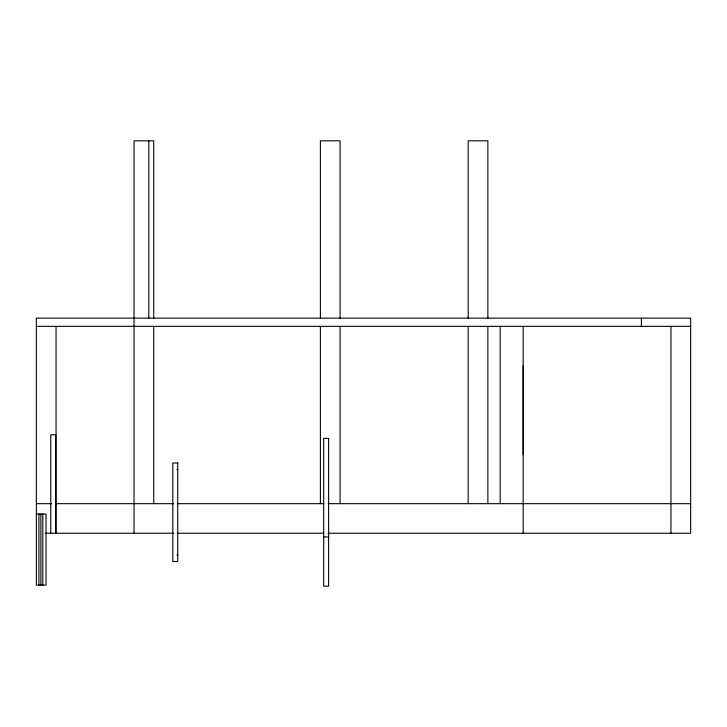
<?xml version="1.0" encoding="UTF-8"?>
<svg xmlns="http://www.w3.org/2000/svg" width="727" height="727" viewBox="0 0 727 727"><rect width="100%" height="100%" fill="white"/><g stroke="black" fill="none" stroke-linecap="round" stroke-linejoin="round"><path stroke-width="1.09" d="M523.176 454.42L523.176 365.763M36.35 326.35L690.65 326.35M176.906 469.606L177.724 469.606M36.35 503.675L51.672 503.675M55.661 503.675L173.753 503.675M177.152 503.675L323.688 503.675M328.041 503.675L690.65 503.675M36.35 514.007L46.046 514.007L46.046 585.108L36.35 585.108L36.35 318.144L690.65 318.144L690.65 533.236L328.041 533.236M45.11 533.236L173.798 533.236M177.152 533.236L323.742 533.236M323.688 536.926L328.613 536.926M176.906 554.983L177.724 554.983M670.948 326.35L670.948 533.236M641.396 318.144L641.396 326.35M523.176 326.35L523.176 533.236M500.185 326.35L500.185 503.675M487.872 318.144L487.872 140.82L468.17 140.82L468.17 318.144M487.872 326.35L487.872 503.675M468.17 326.35L468.17 503.675M340.1 318.144L340.1 140.82L320.398 140.82L320.398 318.144M340.1 326.35L340.1 503.675M320.398 326.35L320.398 503.675M153.742 318.144L153.742 140.82L134.041 140.82L134.041 533.236M153.742 326.35L153.742 503.675M148.817 140.82L148.817 318.144M56.052 326.35L56.052 533.236M55.697 533.236L55.697 434.719L50.772 434.719L50.772 533.236M42.811 514.007L42.811 585.108M40.876 514.007L40.876 585.108M38.94 514.007L38.94 585.108M328.613 438.408L323.688 438.408L323.688 586.18L328.613 586.18L328.613 438.408M177.724 463.035L172.799 463.035L172.799 561.553L177.724 561.553L177.724 463.035"/></g></svg>
